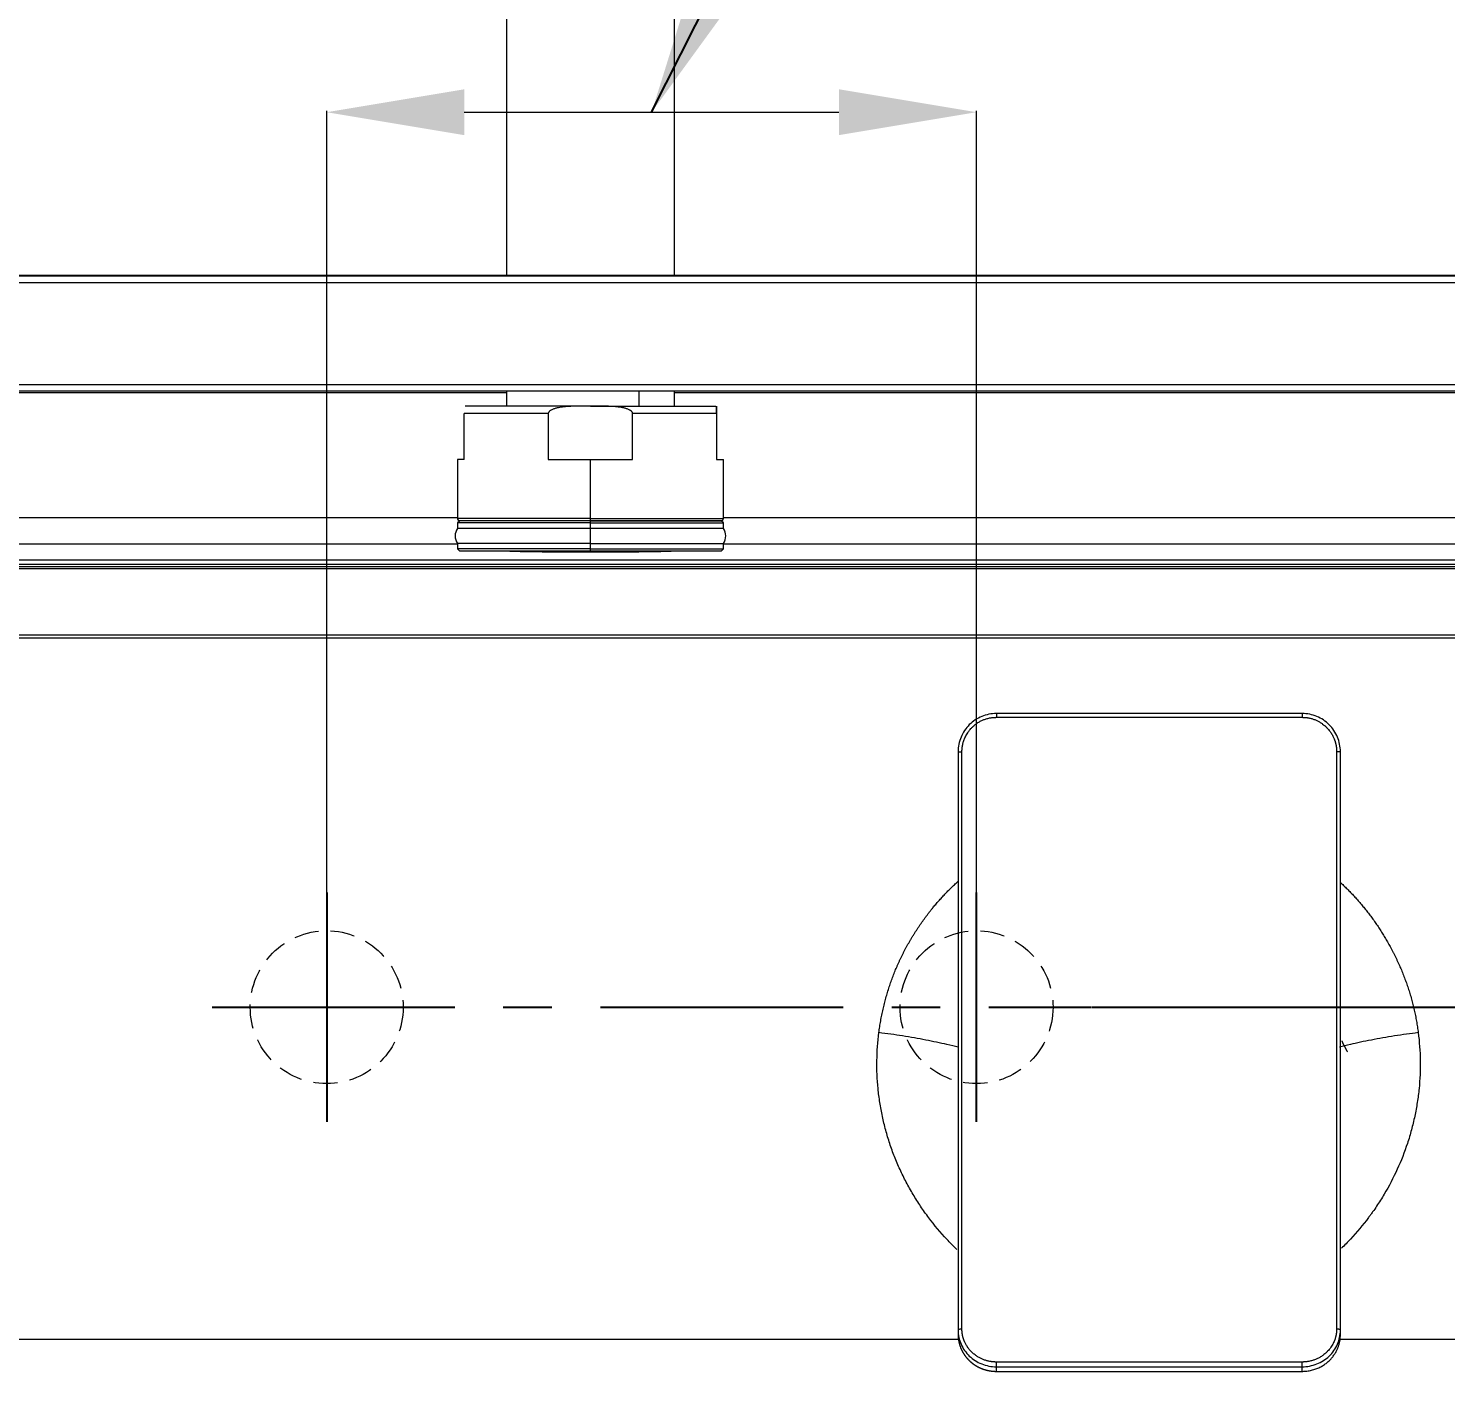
# Model space of a CAD drawing. Header units: millimetres. Extents: x 11618 to 13994, y -5897 to -2537.
# Drawn here: x 12257.8 to 12443.2, y -4799.1 to -4621.7 of the extents above; entities that cross this region are included whole.
import ezdxf

# ---------------------------------------------------------------- set-up
doc = ezdxf.new("R2010")
doc.units = ezdxf.units.MM
doc.linetypes.add('CENTERX2', pattern=[101.6, 63.5, -12.7, 12.7, -12.7])
doc.linetypes.add('HIDDEN2', pattern=[4.7625, 3.175, -1.5875])
doc.layers.add('CENTER', color=1, linetype='CENTERX2')
doc.layers.add('DIM', color=3, linetype='Continuous', lineweight=13)
doc.layers.add('HIDDEN', color=252, linetype='HIDDEN2', lineweight=13)
doc.styles.get("Standard").update_dxf_attribs({"font": 'arial.ttf'})
doc.dimstyles.get("Standard").update_dxf_attribs({"dimtxt": 0.18, "dimasz": 0.18, "dimexe": 0.18, "dimexo": 0.0625, "dimgap": 0.09, "dimtad": 0, "dimtih": 1, "dimtoh": 1, "dimdec": 1, "dimdsep": 46, "dimtxsty": 'Standard', "dimcen": 0.09, "dimadec": 0, "dimazin": 0, "dimtfac": 1, "dimtdec": 1, "dimtofl": 0, "dimtmove": 0, "dimatfit": 3, "dimfxl": 1, "dimtolj": 1, "dimtzin": 0, "dimarcsym": 0})

# ---------------------------------------------------------------- blocks, each defined once
blk = doc.blocks.new('*D7')
at = {"layer": 'Defpoints', "color": 0, "transparency": 16777216}
for p in [(12331.32, -3489.71), (12736.44, -5533.88), (12816.95, -5533.88)]:
    blk.add_point(p, dxfattribs=at)
at = {"layer": 'DIM', "color": 0, "lineweight": -2, "transparency": 16777216}
for p, q in [((12331.38, -3489.71), (12817.13, -3489.71)), ((12816.95, -3507.71), (12816.95, -4495)), ((12816.95, -5515.88), (12816.95, -4528.59)), ((12736.5, -5533.88), (12817.13, -5533.88))]:
    blk.add_line(p, q, dxfattribs=at)
at = {"layer": 'DIM', "color": 0, "transparency": 16777216}
for points in [[(12813.95, -3507.71), (12819.95, -3507.71), (12816.95, -3489.71)], [(12813.95, -5515.88), (12819.95, -5515.88), (12816.95, -5533.88)]]:
    blk.add_solid(points, dxfattribs=at)
at = {"layer": 'DIM', "color": 3, "transparency": 16777216, "insert": (12816.95, -4511.8), "char_height": 18, "attachment_point": 5}
blk.add_mtext('\\A1;(2280)', dxfattribs=at)
blk = doc.blocks.new('*D8')
at = {"layer": 'Defpoints', "color": 0, "transparency": 16777216}
for p in [(12588.61, -4523.68), (12074.03, -4682.27), (12588.61, -4682.27)]:
    blk.add_point(p, dxfattribs=at)
at = {"layer": 'DIM', "color": 0, "lineweight": -2, "transparency": 16777216}
for p, q in [((12074.03, -4682.21), (12074.03, -4523.5)), ((12092.03, -4523.68), (12257.19, -4523.68)), ((12570.61, -4523.68), (12306.88, -4523.68)), ((12588.61, -4682.21), (12588.61, -4523.5))]:
    blk.add_line(p, q, dxfattribs=at)
at = {"layer": 'DIM', "color": 0, "transparency": 16777216}
for points in [[(12092.03, -4520.68), (12092.03, -4526.68), (12074.03, -4523.68)], [(12570.61, -4520.68), (12570.61, -4526.68), (12588.61, -4523.68)]]:
    blk.add_solid(points, dxfattribs=at)
at = {"layer": 'DIM', "color": 0, "transparency": 16777216, "insert": (12282.04, -4523.68), "char_height": 18, "attachment_point": 5}
blk.add_mtext('\\A1;514', dxfattribs=at)
blk = doc.blocks.new('*D10')
at = {"layer": 'Defpoints', "color": 0, "transparency": 16777216}
for p in [(12514.32, -4580.02), (12148.32, -4678.24), (12514.32, -4678.24)]:
    blk.add_point(p, dxfattribs=at)
at = {"layer": 'DIM', "color": 0, "lineweight": -2, "transparency": 16777216}
for p, q in [((12148.32, -4678.18), (12148.32, -4579.84)), ((12166.32, -4580.02), (12256.07, -4580.02)), ((12496.32, -4580.02), (12305.82, -4580.02)), ((12514.32, -4678.18), (12514.32, -4579.84))]:
    blk.add_line(p, q, dxfattribs=at)
at = {"layer": 'DIM', "color": 0, "transparency": 16777216}
for points in [[(12166.32, -4577.02), (12166.32, -4583.02), (12148.32, -4580.02)], [(12496.32, -4577.02), (12496.32, -4583.02), (12514.32, -4580.02)]]:
    blk.add_solid(points, dxfattribs=at)
at = {"layer": 'DIM', "color": 0, "transparency": 16777216, "insert": (12280.95, -4580.02), "char_height": 18, "attachment_point": 5}
blk.add_mtext('\\A1;366', dxfattribs=at)
blk = doc.blocks.new('*D12')
at = {"layer": 'Defpoints', "color": 0, "transparency": 16777216}
for p in [(12396.82, -4749.74), (12656.95, -5533.88), (12678.73, -5533.88)]:
    blk.add_point(p, dxfattribs=at)
at = {"layer": 'DIM', "color": 0, "lineweight": -2, "transparency": 16777216}
for p, q in [((12396.88, -4749.74), (12657.13, -4749.74)), ((12656.95, -4767.74), (12656.95, -5127.62)), ((12656.95, -5515.88), (12656.95, -5156)), ((12678.67, -5533.88), (12656.77, -5533.88))]:
    blk.add_line(p, q, dxfattribs=at)
at = {"layer": 'DIM', "color": 0, "transparency": 16777216}
for points in [[(12653.95, -4767.74), (12659.95, -4767.74), (12656.95, -4749.74)], [(12653.95, -5515.88), (12659.95, -5515.88), (12656.95, -5533.88)]]:
    blk.add_solid(points, dxfattribs=at)
at = {"layer": 'DIM', "color": 3, "transparency": 16777216, "insert": (12656.95, -5141.81), "char_height": 18, "attachment_point": 5}
blk.add_mtext('\\A1;977.5', dxfattribs=at)

msp = doc.modelspace()

# ---------------------------------------------------------------- linework, layer by layer
at = {"linetype": 'Continuous', "lineweight": 18}
for p, q in [((12320.32, -4184.88), (12320.32, -4654)), ((12342.32, -4654), (12342.32, -4184.87)), ((12099.52, -4654), (12563.52, -4654)), ((12099.52, -4669.13), (12563.52, -4669.13)), ((12320.32, -4669.13), (12320.32, -4671.1)), ((12342.32, -4671.1), (12342.32, -4669.13)), ((12331.32, -4671.11), (12314.92, -4671.11)), ((12331.32, -4671.11), (12347.72, -4671.11)), ((12314.82, -4678.11), (12314.82, -4672.11)), ((12325.79, -4672.11), (12325.79, -4678.11)), ((12336.84, -4678.11), (12336.84, -4672.11)), ((12347.82, -4672.11), (12347.82, -4678.11)), ((12314.82, -4678.11), (12313.92, -4678.11)), ((12313.92, -4678.11), (12313.92, -4685.81)), ((12325.79, -4678.11), (12331.32, -4678.11)), ((12331.32, -4678.11), (12336.84, -4678.11)), ((12347.82, -4678.11), (12348.72, -4678.11)), ((12348.72, -4685.81), (12348.72, -4678.11)), ((12314.22, -4686.11), (12313.92, -4686.41)), ((12331.32, -4686.11), (12314.22, -4686.11)), ((12331.32, -4686.11), (12314.22, -4686.11)), ((12348.42, -4686.11), (12331.32, -4686.11)), ((12331.32, -4686.11), (12348.42, -4686.11)), ((12348.72, -4686.41), (12348.42, -4686.11)), ((12331.32, -4686.41), (12313.92, -4686.41)), ((12313.92, -4686.41), (12313.92, -4687.11)), ((12331.32, -4687.11), (12313.92, -4687.11)), ((12331.32, -4686.41), (12348.72, -4686.41)), ((12348.72, -4687.11), (12331.32, -4687.11)), ((12348.72, -4687.11), (12348.72, -4686.41)), ((12313.92, -4689.11), (12313.92, -4689.81)), ((12331.32, -4689.11), (12313.92, -4689.11)), ((12331.32, -4689.81), (12313.92, -4689.81)), ((12313.92, -4689.81), (12314.22, -4690.11)), ((12331.32, -4689.11), (12348.72, -4689.11)), ((12331.32, -4689.81), (12348.72, -4689.81)), ((12348.42, -4690.11), (12348.72, -4689.81)), ((12348.72, -4689.81), (12348.72, -4689.11)), ((12085.31, -4691.23), (12577.33, -4691.23)), ((12331.32, -4690.11), (12314.22, -4690.11)), ((12320.77, -4690.13), (12320.77, -4690.11)), ((12348.42, -4690.11), (12331.32, -4690.11)), ((12341.87, -4690.11), (12341.87, -4690.13)), ((12424.41, -4711.33), (12384.41, -4711.33)), ((12379.41, -4791.99), (12379.41, -4792.59)), ((12429.41, -4792.59), (12429.41, -4791.99)), ((12384.33, -4797.39), (12384.78, -4797.39)), ((12384.78, -4797.39), (12424.49, -4797.39))]:
    msp.add_line(p, q, dxfattribs=at)
at = {"linetype": 'Continuous', "lineweight": 13}
for p, q in [((12563.52, -4654.13), (12099.52, -4654.13)), ((12099.52, -4654.94), (12563.52, -4654.94)), ((12320.32, -4669.4), (12093.52, -4669.4)), ((12563.52, -4668.34), (12099.52, -4668.34)), ((12337.68, -4671.1), (12337.68, -4669.13)), ((12569.51, -4669.4), (12342.31, -4669.4)), ((12331.32, -4671.11), (12331.32, -4671.11)), ((12325.79, -4672.11), (12314.82, -4672.11)), ((12347.82, -4672.11), (12336.84, -4672.11)), ((12331.32, -4685.81), (12331.32, -4678.11)), ((12093.52, -4685.69), (12313.92, -4685.69)), ((12331.32, -4685.81), (12313.92, -4685.81)), ((12331.32, -4685.81), (12348.72, -4685.81)), ((12331.32, -4686.11), (12331.32, -4685.81)), ((12331.32, -4686.41), (12331.32, -4686.11)), ((12348.71, -4685.69), (12569.51, -4685.69)), ((12331.32, -4687.11), (12331.32, -4686.41)), ((12331.32, -4689.11), (12331.32, -4687.11)), ((12313.92, -4689.19), (12093.52, -4689.19)), ((12331.32, -4689.81), (12331.32, -4689.11)), ((12331.32, -4690.11), (12331.32, -4689.81)), ((12569.51, -4689.19), (12348.72, -4689.19)), ((12085.31, -4691.8), (12577.33, -4691.8)), ((12086.44, -4692.12), (12576.19, -4692.12)), ((12086.44, -4692.34), (12576.19, -4692.34)), ((12095.15, -4701.05), (12567.49, -4701.05)), ((12567.49, -4701.48), (12095.15, -4701.48)), ((12384.41, -4711.82), (12424.41, -4711.82)), ((12379.91, -4791.85), (12379.91, -4716.32)), ((12428.91, -4716.32), (12428.91, -4791.85)), ((12379.5, -4793.2), (12086.57, -4793.2)), ((12484.41, -4793.2), (12429.31, -4793.2)), ((12424.41, -4796.15), (12384.41, -4796.15)), ((12384.41, -4797.37), (12384.41, -4796.77)), ((12384.41, -4796.77), (12424.41, -4796.77)), ((12384.41, -4797.37), (12424.41, -4797.37)), ((12424.41, -4797.37), (12424.41, -4796.77))]:
    msp.add_line(p, q, dxfattribs=at)
at = {"linetype": 'Continuous', "lineweight": 18}
for centre, radius, start, end in [((12314.22, -4685.81), 0.3, 180, 270), ((12348.42, -4685.81), 0.3, 270, 0), ((12315.44, -4688.11), 1.82, 146.6015, 213.3985), ((12347.2, -4688.11), 1.82, 326.6015, 33.3985)]:
    msp.add_arc(centre, radius, start, end, dxfattribs=at)
for points, knots in [([(12331.32, -4671.11), (12331.08, -4671.11), (12330.83, -4671.12), (12330.35, -4671.12), (12330.1, -4671.12), (12329.62, -4671.13), (12329.37, -4671.13), (12328.89, -4671.15), (12328.64, -4671.16), (12328.28, -4671.18), (12328.16, -4671.19), (12327.91, -4671.21), (12327.79, -4671.23), (12327.55, -4671.26), (12327.43, -4671.27), (12327.19, -4671.31), (12327.07, -4671.34), (12326.89, -4671.38), (12326.84, -4671.39), (12326.72, -4671.43), (12326.66, -4671.44), (12326.54, -4671.48), (12326.49, -4671.5), (12326.37, -4671.54), (12326.32, -4671.57), (12326.21, -4671.62), (12326.15, -4671.65), (12326.08, -4671.7), (12326.05, -4671.72), (12326, -4671.75), (12325.98, -4671.77), (12325.94, -4671.81), (12325.92, -4671.84), (12325.88, -4671.88), (12325.86, -4671.91), (12325.84, -4671.95), (12325.83, -4671.96), (12325.82, -4671.98), (12325.82, -4671.99), (12325.81, -4672), (12325.81, -4672.01), (12325.8, -4672.05), (12325.79, -4672.08), (12325.79, -4672.11)], [0, 0, 0, 0, 0.125, 0.125, 0.25, 0.25, 0.375, 0.375, 0.5, 0.5, 0.5625, 0.5625, 0.625, 0.625, 0.6875, 0.6875, 0.75, 0.75, 0.78125, 0.78125, 0.8125, 0.8125, 0.84375, 0.84375, 0.875, 0.875, 0.90625, 0.90625, 0.921875, 0.921875, 0.9375, 0.9375, 0.953125, 0.953125, 0.96875, 0.96875, 0.976563, 0.976563, 0.980469, 0.980469, 0.984375, 0.984375, 1, 1, 1, 1]), ([(12336.84, -4672.11), (12336.84, -4672.08), (12336.84, -4672.05), (12336.82, -4672), (12336.82, -4671.99), (12336.81, -4671.96), (12336.8, -4671.95), (12336.78, -4671.92), (12336.78, -4671.91), (12336.76, -4671.88), (12336.75, -4671.87), (12336.72, -4671.83), (12336.7, -4671.81), (12336.65, -4671.77), (12336.63, -4671.75), (12336.59, -4671.72), (12336.58, -4671.71), (12336.55, -4671.7), (12336.54, -4671.69), (12336.48, -4671.65), (12336.42, -4671.62), (12336.31, -4671.56), (12336.26, -4671.54), (12336.14, -4671.5), (12336.08, -4671.48), (12335.97, -4671.44), (12335.91, -4671.42), (12335.79, -4671.39), (12335.73, -4671.38), (12335.55, -4671.34), (12335.43, -4671.31), (12335.2, -4671.27), (12335.08, -4671.26), (12334.84, -4671.23), (12334.71, -4671.21), (12334.47, -4671.19), (12334.35, -4671.18), (12333.99, -4671.16), (12333.75, -4671.15), (12333.26, -4671.13), (12333.02, -4671.13), (12332.53, -4671.12), (12332.29, -4671.12), (12331.8, -4671.12), (12331.56, -4671.11), (12331.32, -4671.11)], [0, 0, 0, 0, 0.015625, 0.015625, 0.023438, 0.023438, 0.03125, 0.03125, 0.039063, 0.039063, 0.046875, 0.046875, 0.0625, 0.0625, 0.078125, 0.078125, 0.085938, 0.085938, 0.09375, 0.09375, 0.125, 0.125, 0.15625, 0.15625, 0.1875, 0.1875, 0.21875, 0.21875, 0.25, 0.25, 0.3125, 0.3125, 0.375, 0.375, 0.4375, 0.4375, 0.5, 0.5, 0.625, 0.625, 0.75, 0.75, 0.875, 0.875, 1, 1, 1, 1]), ([(12347.82, -4672.11), (12347.82, -4672.08), (12347.82, -4672.05), (12347.82, -4672), (12347.82, -4671.99), (12347.82, -4671.96), (12347.82, -4671.95), (12347.82, -4671.92), (12347.82, -4671.91), (12347.82, -4671.88), (12347.82, -4671.87), (12347.82, -4671.83), (12347.82, -4671.81), (12347.82, -4671.77), (12347.82, -4671.75), (12347.82, -4671.72), (12347.82, -4671.71), (12347.82, -4671.7), (12347.82, -4671.69), (12347.82, -4671.65), (12347.82, -4671.62), (12347.82, -4671.56), (12347.82, -4671.54), (12347.82, -4671.5), (12347.82, -4671.48), (12347.82, -4671.44), (12347.82, -4671.42), (12347.82, -4671.39), (12347.82, -4671.38), (12347.82, -4671.34), (12347.82, -4671.31), (12347.82, -4671.27), (12347.82, -4671.26), (12347.82, -4671.23), (12347.82, -4671.21), (12347.82, -4671.19), (12347.82, -4671.18), (12347.82, -4671.16), (12347.82, -4671.15), (12347.82, -4671.13), (12347.82, -4671.13), (12347.82, -4671.12), (12347.82, -4671.12), (12347.82, -4671.12), (12347.82, -4671.11), (12347.82, -4671.11), (12347.82, -4671.12), (12347.82, -4671.12), (12347.82, -4671.12), (12347.82, -4671.13), (12347.82, -4671.13), (12347.82, -4671.15), (12347.82, -4671.16), (12347.82, -4671.18), (12347.82, -4671.19), (12347.82, -4671.22), (12347.82, -4671.23), (12347.82, -4671.26), (12347.82, -4671.27), (12347.82, -4671.32), (12347.82, -4671.34), (12347.82, -4671.38), (12347.82, -4671.39), (12347.82, -4671.43), (12347.82, -4671.44), (12347.82, -4671.48), (12347.82, -4671.5), (12347.82, -4671.54), (12347.82, -4671.57), (12347.82, -4671.61), (12347.82, -4671.62), (12347.82, -4671.65), (12347.82, -4671.67), (12347.82, -4671.7), (12347.82, -4671.72), (12347.82, -4671.75), (12347.82, -4671.77), (12347.82, -4671.81), (12347.82, -4671.84), (12347.82, -4671.87), (12347.82, -4671.88), (12347.82, -4671.91), (12347.82, -4671.93), (12347.82, -4671.96), (12347.82, -4671.98), (12347.82, -4671.99), (12347.82, -4672), (12347.82, -4672.01), (12347.82, -4672.05), (12347.82, -4672.08), (12347.82, -4672.11)], [0, 0, 0, 0, 0.007812, 0.007812, 0.011719, 0.011719, 0.015625, 0.015625, 0.019531, 0.019531, 0.023437, 0.023437, 0.03125, 0.03125, 0.039062, 0.039062, 0.042969, 0.042969, 0.046875, 0.046875, 0.0625, 0.0625, 0.078125, 0.078125, 0.09375, 0.09375, 0.109375, 0.109375, 0.125, 0.125, 0.15625, 0.15625, 0.1875, 0.1875, 0.21875, 0.21875, 0.25, 0.25, 0.3125, 0.3125, 0.375, 0.375, 0.4375, 0.4375, 0.5, 0.5, 0.5625, 0.5625, 0.625, 0.625, 0.6875, 0.6875, 0.75, 0.75, 0.78125, 0.78125, 0.8125, 0.8125, 0.84375, 0.84375, 0.875, 0.875, 0.890625, 0.890625, 0.90625, 0.90625, 0.921875, 0.921875, 0.9375, 0.9375, 0.945312, 0.945312, 0.953125, 0.953125, 0.960937, 0.960937, 0.96875, 0.96875, 0.976562, 0.976562, 0.980469, 0.980469, 0.984375, 0.988281, 0.988281, 0.990234, 0.990234, 0.992188, 0.992188, 1, 1, 1, 1]), ([(12379.91, -4716.32), (12379.91, -4716.31), (12379.91, -4716.28), (12379.91, -4716.25), (12379.91, -4716.22), (12379.91, -4716.18), (12379.91, -4716.15), (12379.92, -4716.12), (12379.92, -4716.08), (12379.92, -4716.05), (12379.92, -4716.02), (12379.92, -4715.98), (12379.93, -4715.95), (12379.93, -4715.92), (12379.93, -4715.88), (12379.94, -4715.85), (12379.94, -4715.82), (12379.94, -4715.78), (12379.95, -4715.75), (12379.95, -4715.72), (12379.96, -4715.69), (12379.96, -4715.65), (12379.97, -4715.62), (12379.97, -4715.59), (12379.98, -4715.55), (12379.98, -4715.52), (12379.99, -4715.49), (12380, -4715.44), (12380.02, -4715.36), (12380.04, -4715.23), (12380.09, -4715.06), (12380.16, -4714.85), (12380.24, -4714.62), (12380.36, -4714.37), (12380.49, -4714.1), (12380.67, -4713.82), (12380.87, -4713.54), (12381.06, -4713.32), (12381.21, -4713.16), (12381.37, -4713), (12381.59, -4712.81), (12381.85, -4712.62), (12382.1, -4712.46), (12382.3, -4712.35), (12382.49, -4712.25), (12382.68, -4712.17), (12382.88, -4712.09), (12383.09, -4712.02), (12383.31, -4711.96), (12383.52, -4711.91), (12383.72, -4711.88), (12383.9, -4711.85), (12384.05, -4711.84), (12384.17, -4711.83), (12384.28, -4711.83), (12384.35, -4711.83), (12384.39, -4711.82), (12384.41, -4711.82)], [0, 0, 0, 0, 0.004747, 0.009491, 0.014232, 0.018972, 0.023708, 0.028442, 0.033174, 0.037904, 0.042632, 0.047357, 0.05208, 0.056802, 0.061521, 0.066238, 0.070954, 0.075667, 0.080379, 0.085089, 0.089797, 0.094504, 0.099209, 0.103913, 0.108615, 0.113315, 0.118014, 0.122711, 0.134885, 0.153369, 0.178156, 0.209237, 0.246603, 0.284434, 0.326109, 0.371612, 0.428241, 0.470047, 0.497067, 0.521976, 0.563871, 0.622818, 0.656702, 0.689009, 0.719729, 0.748851, 0.778592, 0.809468, 0.841475, 0.874606, 0.90317, 0.928179, 0.949636, 0.967545, 0.981908, 0.992727, 1, 1, 1, 1]), ([(12424.41, -4711.82), (12424.42, -4711.82), (12424.45, -4711.82), (12424.48, -4711.83), (12424.51, -4711.83), (12424.55, -4711.83), (12424.58, -4711.83), (12424.61, -4711.83), (12424.65, -4711.83), (12424.68, -4711.83), (12424.71, -4711.84), (12424.75, -4711.84), (12424.78, -4711.84), (12424.81, -4711.84), (12424.85, -4711.85), (12424.88, -4711.85), (12424.91, -4711.85), (12424.95, -4711.86), (12424.98, -4711.86), (12425.01, -4711.87), (12425.05, -4711.87), (12425.08, -4711.87), (12425.11, -4711.88), (12425.15, -4711.89), (12425.18, -4711.89), (12425.21, -4711.9), (12425.24, -4711.9), (12425.33, -4711.92), (12425.47, -4711.95), (12425.67, -4712), (12425.86, -4712.06), (12426.11, -4712.15), (12426.41, -4712.29), (12426.76, -4712.48), (12427.06, -4712.68), (12427.3, -4712.87), (12427.46, -4713.01), (12427.57, -4713.12), (12427.66, -4713.21), (12427.79, -4713.35), (12427.98, -4713.57), (12428.16, -4713.82), (12428.31, -4714.07), (12428.42, -4714.27), (12428.51, -4714.46), (12428.57, -4714.59), (12428.6, -4714.66), (12428.61, -4714.69), (12428.61, -4714.71), (12428.62, -4714.74), (12428.63, -4714.77), (12428.64, -4714.79), (12428.65, -4714.82), (12428.67, -4714.85), (12428.68, -4714.88), (12428.69, -4714.91), (12428.7, -4714.95), (12428.71, -4714.98), (12428.72, -4715.01), (12428.73, -4715.05), (12428.74, -4715.08), (12428.75, -4715.12), (12428.76, -4715.16), (12428.77, -4715.2), (12428.78, -4715.24), (12428.79, -4715.28), (12428.8, -4715.32), (12428.81, -4715.37), (12428.82, -4715.41), (12428.83, -4715.46), (12428.84, -4715.5), (12428.85, -4715.55), (12428.85, -4715.6), (12428.86, -4715.65), (12428.87, -4715.7), (12428.88, -4715.75), (12428.88, -4715.8), (12428.89, -4715.85), (12428.89, -4715.91), (12428.9, -4715.96), (12428.9, -4716.02), (12428.91, -4716.08), (12428.91, -4716.14), (12428.91, -4716.2), (12428.91, -4716.26), (12428.91, -4716.3), (12428.91, -4716.32)], [0, 0, 0, 0, 0.004757, 0.009511, 0.014264, 0.019015, 0.023765, 0.028512, 0.033259, 0.038004, 0.042747, 0.047489, 0.05223, 0.056969, 0.061707, 0.066444, 0.07118, 0.075915, 0.080649, 0.085382, 0.090113, 0.094844, 0.099574, 0.104303, 0.109031, 0.113759, 0.118486, 0.123211, 0.151374, 0.179744, 0.208323, 0.237109, 0.291908, 0.351445, 0.404814, 0.447062, 0.478231, 0.49834, 0.509473, 0.535682, 0.576987, 0.633435, 0.667535, 0.69947, 0.72923, 0.756808, 0.760299, 0.763924, 0.767682, 0.771572, 0.775596, 0.779753, 0.784043, 0.788465, 0.793021, 0.797709, 0.802531, 0.807485, 0.812572, 0.817792, 0.823144, 0.82863, 0.834247, 0.839998, 0.845881, 0.851897, 0.858045, 0.864325, 0.870738, 0.877284, 0.883961, 0.890771, 0.897713, 0.904787, 0.911994, 0.919332, 0.926803, 0.934406, 0.942142, 0.950009, 0.958009, 0.966142, 0.974407, 0.982805, 0.991336, 1, 1, 1, 1]), ([(12379.26, -4781.45), (12378.81, -4781.01), (12378.36, -4780.56), (12377.1, -4779.2), (12376.31, -4778.26), (12375.2, -4776.79), (12374.85, -4776.29), (12374.17, -4775.27), (12373.84, -4774.76), (12373.21, -4773.7), (12372.76, -4772.9), (12372.34, -4772.08), (12372.07, -4771.53), (12371.94, -4771.26), (12371.56, -4770.42), (12371.2, -4769.57), (12370.87, -4768.72), (12370.66, -4768.14), (12370.56, -4767.86), (12370.28, -4766.99), (12370.1, -4766.4), (12369.78, -4765.22), (12369.63, -4764.62), (12369.38, -4763.42), (12369.27, -4762.81), (12369.08, -4761.6), (12369, -4761), (12368.7, -4757.95), (12368.74, -4755.51), (12369.05, -4753.07)], [0, 0, 0, 0, 0.060481, 0.060481, 0.177921, 0.177921, 0.236641, 0.236641, 0.295361, 0.295361, 0.354081, 0.383441, 0.383441, 0.412801, 0.412801, 0.471521, 0.500881, 0.500881, 0.530241, 0.530241, 0.588961, 0.588961, 0.647681, 0.647681, 0.7064, 0.7064, 0.76512, 0.76512, 1, 1, 1, 1]), ([(12439.59, -4753.07), (12439.74, -4754.29), (12439.83, -4755.51), (12439.87, -4757.94), (12439.82, -4759.16), (12439.64, -4760.98), (12439.56, -4761.58), (12439.37, -4762.79), (12439.26, -4763.4), (12439, -4764.6), (12438.79, -4765.5), (12438.54, -4766.38), (12438.36, -4766.97), (12438.27, -4767.26), (12437.79, -4768.7), (12437.35, -4769.83), (12436.33, -4772.06), (12435.76, -4773.15), (12434.82, -4774.73), (12434.33, -4775.51), (12433.72, -4776.39), (12433.45, -4776.77), (12433.27, -4777.01), (12433.17, -4777.14), (12432.35, -4778.24), (12431.56, -4779.18), (12430.34, -4780.48), (12429.95, -4780.88), (12429.55, -4781.28)], [0, 0, 0, 0, 0.118224, 0.118224, 0.236449, 0.236449, 0.295561, 0.295561, 0.354673, 0.354673, 0.413785, 0.443341, 0.443341, 0.472897, 0.472897, 0.591121, 0.591121, 0.709346, 0.709346, 0.768458, 0.798014, 0.812792, 0.812792, 0.82757, 0.82757, 0.945794, 0.945794, 1, 1, 1, 1]), ([(12384.41, -4796.15), (12384.4, -4796.15), (12384.38, -4796.15), (12384.34, -4796.15), (12384.31, -4796.15), (12384.28, -4796.15), (12384.24, -4796.15), (12384.21, -4796.14), (12384.18, -4796.14), (12384.14, -4796.14), (12384.11, -4796.14), (12384.08, -4796.14), (12384.04, -4796.13), (12384.01, -4796.13), (12383.98, -4796.13), (12383.94, -4796.12), (12383.91, -4796.12), (12383.88, -4796.12), (12383.84, -4796.11), (12383.81, -4796.11), (12383.78, -4796.11), (12383.74, -4796.1), (12383.71, -4796.1), (12383.68, -4796.09), (12383.65, -4796.09), (12383.61, -4796.08), (12383.58, -4796.07), (12383.49, -4796.06), (12383.35, -4796.03), (12383.16, -4795.98), (12382.97, -4795.92), (12382.72, -4795.84), (12382.41, -4795.71), (12382.06, -4795.52), (12381.76, -4795.33), (12381.52, -4795.15), (12381.36, -4795.01), (12381.25, -4794.91), (12381.16, -4794.82), (12381.03, -4794.69), (12380.84, -4794.48), (12380.66, -4794.24), (12380.51, -4794), (12380.41, -4793.81), (12380.31, -4793.63), (12380.26, -4793.5), (12380.23, -4793.43), (12380.22, -4793.41), (12380.21, -4793.39), (12380.2, -4793.36), (12380.19, -4793.34), (12380.18, -4793.31), (12380.17, -4793.28), (12380.16, -4793.25), (12380.15, -4793.22), (12380.14, -4793.19), (12380.13, -4793.16), (12380.12, -4793.13), (12380.11, -4793.1), (12380.1, -4793.06), (12380.08, -4793.03), (12380.07, -4792.99), (12380.06, -4792.96), (12380.05, -4792.92), (12380.04, -4792.88), (12380.03, -4792.84), (12380.02, -4792.8), (12380.01, -4792.76), (12380, -4792.72), (12380, -4792.67), (12379.99, -4792.63), (12379.98, -4792.58), (12379.97, -4792.54), (12379.96, -4792.49), (12379.95, -4792.44), (12379.95, -4792.39), (12379.94, -4792.34), (12379.94, -4792.29), (12379.93, -4792.24), (12379.93, -4792.19), (12379.92, -4792.13), (12379.92, -4792.08), (12379.91, -4792.02), (12379.91, -4791.96), (12379.91, -4791.91), (12379.91, -4791.87), (12379.91, -4791.85)], [0, 0, 0, 0, 0.004757, 0.009511, 0.014264, 0.019015, 0.023765, 0.028512, 0.033259, 0.038004, 0.042747, 0.047489, 0.05223, 0.056969, 0.061707, 0.066444, 0.07118, 0.075915, 0.080649, 0.085382, 0.090113, 0.094844, 0.099574, 0.104303, 0.109031, 0.113759, 0.118486, 0.123211, 0.151374, 0.179744, 0.208322, 0.237109, 0.291908, 0.351445, 0.404814, 0.447062, 0.478231, 0.49834, 0.509473, 0.535682, 0.576987, 0.633435, 0.667535, 0.69947, 0.72923, 0.756808, 0.760299, 0.763924, 0.767682, 0.771572, 0.775596, 0.779753, 0.784043, 0.788465, 0.793021, 0.797709, 0.802531, 0.807485, 0.812572, 0.817792, 0.823145, 0.82863, 0.834248, 0.839998, 0.845881, 0.851897, 0.858045, 0.864326, 0.870739, 0.877284, 0.883961, 0.890771, 0.897713, 0.904787, 0.911994, 0.919333, 0.926803, 0.934406, 0.942142, 0.950009, 0.958009, 0.966142, 0.974407, 0.982805, 0.991336, 1, 1, 1, 1]), ([(12428.91, -4791.85), (12428.91, -4791.86), (12428.91, -4791.88), (12428.91, -4791.91), (12428.91, -4791.94), (12428.91, -4791.98), (12428.91, -4792.01), (12428.91, -4792.04), (12428.91, -4792.07), (12428.9, -4792.11), (12428.9, -4792.14), (12428.9, -4792.17), (12428.9, -4792.2), (12428.89, -4792.23), (12428.89, -4792.26), (12428.89, -4792.3), (12428.88, -4792.33), (12428.88, -4792.36), (12428.88, -4792.39), (12428.87, -4792.42), (12428.87, -4792.45), (12428.86, -4792.49), (12428.86, -4792.52), (12428.85, -4792.55), (12428.85, -4792.58), (12428.84, -4792.61), (12428.83, -4792.64), (12428.83, -4792.69), (12428.81, -4792.77), (12428.78, -4792.89), (12428.73, -4793.05), (12428.67, -4793.25), (12428.58, -4793.48), (12428.47, -4793.72), (12428.33, -4793.97), (12428.16, -4794.25), (12427.96, -4794.51), (12427.76, -4794.72), (12427.61, -4794.88), (12427.45, -4795.02), (12427.23, -4795.21), (12426.97, -4795.39), (12426.73, -4795.54), (12426.53, -4795.65), (12426.33, -4795.74), (12426.14, -4795.82), (12425.94, -4795.89), (12425.74, -4795.96), (12425.52, -4796.02), (12425.3, -4796.06), (12425.1, -4796.1), (12424.93, -4796.12), (12424.78, -4796.13), (12424.65, -4796.14), (12424.55, -4796.15), (12424.47, -4796.15), (12424.43, -4796.15), (12424.41, -4796.15)], [0, 0, 0, 0, 0.004747, 0.009491, 0.014232, 0.018972, 0.023708, 0.028442, 0.033174, 0.037904, 0.042632, 0.047357, 0.05208, 0.056802, 0.061521, 0.066238, 0.070954, 0.075667, 0.080379, 0.085089, 0.089797, 0.094504, 0.099209, 0.103913, 0.108615, 0.113315, 0.118014, 0.122711, 0.134885, 0.153369, 0.178156, 0.209237, 0.246603, 0.284434, 0.326109, 0.371612, 0.428241, 0.470048, 0.497067, 0.521976, 0.563871, 0.622818, 0.656702, 0.689009, 0.719729, 0.748851, 0.778592, 0.809469, 0.841475, 0.874606, 0.90317, 0.928179, 0.949636, 0.967545, 0.981908, 0.992727, 1, 1, 1, 1]), ([(12379.41, -4792.59), (12379.41, -4792.6), (12379.41, -4792.62), (12379.41, -4792.65), (12379.41, -4792.69), (12379.41, -4792.72), (12379.41, -4792.75), (12379.42, -4792.79), (12379.42, -4792.82), (12379.42, -4792.85), (12379.42, -4792.89), (12379.42, -4792.92), (12379.43, -4792.96), (12379.43, -4792.99), (12379.43, -4793.03), (12379.44, -4793.06), (12379.44, -4793.1), (12379.44, -4793.13), (12379.45, -4793.17), (12379.45, -4793.2), (12379.46, -4793.24), (12379.46, -4793.27), (12379.47, -4793.31), (12379.47, -4793.35), (12379.48, -4793.38), (12379.49, -4793.42), (12379.49, -4793.46), (12379.5, -4793.49), (12379.51, -4793.53), (12379.52, -4793.57), (12379.53, -4793.6), (12379.53, -4793.64), (12379.54, -4793.68), (12379.55, -4793.71), (12379.56, -4793.75), (12379.57, -4793.79), (12379.58, -4793.83), (12379.59, -4793.86), (12379.6, -4793.9), (12379.61, -4793.94), (12379.63, -4793.98), (12379.64, -4794.01), (12379.65, -4794.05), (12379.66, -4794.09), (12379.68, -4794.13), (12379.69, -4794.17), (12379.71, -4794.2), (12379.72, -4794.24), (12379.73, -4794.28), (12379.75, -4794.32), (12379.77, -4794.36), (12379.78, -4794.4), (12379.8, -4794.43), (12379.82, -4794.47), (12379.83, -4794.51), (12379.85, -4794.55), (12379.87, -4794.59), (12379.89, -4794.63), (12379.91, -4794.66), (12379.93, -4794.7), (12379.95, -4794.74), (12379.97, -4794.78), (12379.99, -4794.82), (12380.01, -4794.86), (12380.03, -4794.89), (12380.05, -4794.93), (12380.07, -4794.97), (12380.1, -4795.01), (12380.12, -4795.05), (12380.15, -4795.08), (12380.17, -4795.12), (12380.19, -4795.16), (12380.22, -4795.2), (12380.25, -4795.24), (12380.27, -4795.27), (12380.3, -4795.31), (12380.33, -4795.35), (12380.35, -4795.39), (12380.38, -4795.42), (12380.41, -4795.46), (12380.44, -4795.5), (12380.47, -4795.53), (12380.5, -4795.57), (12380.53, -4795.61), (12380.56, -4795.64), (12380.59, -4795.68), (12380.63, -4795.71), (12380.66, -4795.75), (12380.69, -4795.79), (12380.73, -4795.82), (12380.76, -4795.86), (12380.79, -4795.89), (12380.83, -4795.93), (12380.87, -4795.96), (12380.9, -4796), (12380.94, -4796.03), (12380.98, -4796.06), (12381.01, -4796.1), (12381.05, -4796.13), (12381.09, -4796.16), (12381.13, -4796.2), (12381.17, -4796.23), (12381.21, -4796.26), (12381.25, -4796.29), (12381.29, -4796.33), (12381.33, -4796.36), (12381.37, -4796.39), (12381.42, -4796.42), (12381.46, -4796.45), (12381.5, -4796.48), (12381.55, -4796.51), (12381.59, -4796.54), (12381.64, -4796.57), (12381.68, -4796.6), (12381.73, -4796.62), (12381.77, -4796.65), (12381.82, -4796.68), (12381.87, -4796.71), (12381.92, -4796.73), (12381.96, -4796.76), (12382.01, -4796.79), (12382.06, -4796.81), (12382.11, -4796.84), (12382.16, -4796.86), (12382.21, -4796.88), (12382.26, -4796.91), (12382.31, -4796.93), (12382.37, -4796.95), (12382.42, -4796.98), (12382.47, -4797), (12382.52, -4797.02), (12382.58, -4797.04), (12382.63, -4797.06), (12382.69, -4797.08), (12382.74, -4797.1), (12382.8, -4797.12), (12382.85, -4797.13), (12382.91, -4797.15), (12382.96, -4797.17), (12383.02, -4797.18), (12383.08, -4797.2), (12383.13, -4797.21), (12383.19, -4797.23), (12383.25, -4797.24), (12383.31, -4797.25), (12383.37, -4797.27), (12383.43, -4797.28), (12383.49, -4797.29), (12383.55, -4797.3), (12383.61, -4797.31), (12383.67, -4797.32), (12383.73, -4797.33), (12383.79, -4797.33), (12383.85, -4797.34), (12383.91, -4797.35), (12383.97, -4797.35), (12384.04, -4797.36), (12384.1, -4797.36), (12384.16, -4797.37), (12384.22, -4797.37), (12384.29, -4797.37), (12384.35, -4797.37), (12384.39, -4797.37), (12384.41, -4797.37)], [0, 0, 0, 0, 0.004361, 0.008746, 0.013153, 0.017584, 0.022037, 0.026514, 0.031014, 0.035537, 0.040084, 0.044653, 0.049245, 0.053861, 0.0585, 0.063161, 0.067846, 0.072554, 0.077286, 0.08204, 0.086817, 0.091618, 0.096442, 0.101288, 0.106158, 0.111051, 0.115967, 0.120907, 0.125869, 0.130855, 0.135863, 0.140895, 0.14595, 0.151028, 0.156129, 0.161253, 0.166401, 0.171571, 0.176765, 0.181982, 0.187221, 0.192484, 0.197771, 0.20308, 0.208412, 0.213768, 0.219146, 0.224548, 0.229973, 0.235421, 0.240892, 0.246386, 0.251904, 0.257444, 0.263008, 0.268595, 0.274204, 0.279837, 0.285494, 0.291173, 0.296875, 0.302601, 0.308349, 0.314121, 0.319916, 0.325734, 0.331575, 0.337439, 0.343327, 0.349237, 0.355171, 0.361127, 0.367107, 0.37311, 0.379136, 0.385186, 0.391258, 0.397353, 0.403472, 0.409614, 0.415779, 0.421967, 0.428178, 0.434412, 0.440669, 0.44695, 0.453254, 0.45958, 0.46593, 0.472303, 0.478699, 0.485119, 0.491561, 0.498027, 0.504515, 0.511027, 0.517562, 0.52412, 0.530701, 0.537305, 0.543933, 0.550583, 0.557257, 0.563954, 0.570674, 0.577417, 0.584183, 0.590972, 0.597785, 0.60462, 0.611479, 0.618361, 0.625266, 0.632194, 0.639145, 0.646119, 0.653117, 0.660137, 0.667181, 0.674248, 0.681338, 0.688451, 0.695587, 0.702746, 0.709929, 0.717134, 0.724363, 0.731615, 0.73889, 0.746188, 0.753509, 0.760853, 0.768221, 0.775612, 0.783025, 0.790462, 0.797922, 0.805405, 0.812911, 0.820441, 0.827993, 0.835569, 0.843168, 0.85079, 0.858435, 0.866103, 0.873794, 0.881509, 0.889246, 0.897007, 0.904791, 0.912597, 0.920427, 0.928281, 0.936157, 0.944056, 0.951979, 0.959925, 0.967893, 0.975885, 0.9839, 0.991939, 1, 1, 1, 1]), ([(12424.41, -4797.37), (12424.62, -4797.37), (12424.83, -4797.36), (12425.24, -4797.31), (12425.44, -4797.27), (12425.83, -4797.18), (12426.02, -4797.12), (12426.38, -4796.99), (12426.56, -4796.91), (12426.89, -4796.75), (12427.05, -4796.66), (12427.35, -4796.46), (12427.5, -4796.36), (12427.77, -4796.14), (12427.89, -4796.03), (12428.13, -4795.79), (12428.24, -4795.67), (12428.44, -4795.43), (12428.53, -4795.3), (12428.7, -4795.05), (12428.78, -4794.92), (12428.92, -4794.66), (12428.98, -4794.54), (12429.09, -4794.28), (12429.14, -4794.15), (12429.22, -4793.9), (12429.26, -4793.77), (12429.32, -4793.52), (12429.34, -4793.4), (12429.4, -4793.04), (12429.41, -4792.81), (12429.41, -4792.59)], [0, 0, 0, 0, 0.0625, 0.0625, 0.125, 0.125, 0.1875, 0.1875, 0.25, 0.25, 0.3125, 0.3125, 0.375, 0.375, 0.4375, 0.4375, 0.5, 0.5, 0.5625, 0.5625, 0.625, 0.625, 0.6875, 0.6875, 0.75, 0.75, 0.8125, 0.8125, 0.875, 0.875, 1, 1, 1, 1])]:
    msp.add_open_spline(points, degree=3, knots=knots, dxfattribs=at)
for points, weights in [([(12341.87, -4690.13), (12336.68, -4690.29), (12325.96, -4690.29), (12320.77, -4690.13)], [1, 0.655497295496, 0.655497295496, 1]), ([(12379.41, -4716.33), (12379.41, -4741.99), (12379.41, -4767.36), (12379.41, -4791.99)], [1, 0.993999126829, 0.993999126829, 1]), ([(12429.41, -4791.99), (12429.41, -4767.36), (12429.41, -4741.99), (12429.41, -4716.33)], [1, 0.993999126829, 0.993999126829, 1])]:
    msp.add_rational_spline(points, weights, degree=3, dxfattribs=at)
for points, degree in [([(12384.41, -4711.33), (12383.76, -4711.33), (12382.45, -4711.6), (12380.78, -4712.69), (12379.68, -4714.36), (12379.41, -4715.67), (12379.41, -4716.33)], 3), ([(12429.41, -4716.33), (12429.41, -4715.67), (12429.14, -4714.37), (12428.04, -4712.7), (12426.38, -4711.6), (12425.07, -4711.33), (12424.41, -4711.33)], 3), ([(12429.58, -4754.16), (12429.95, -4754.87), (12430.32, -4755.59)], 2), ([(12384.41, -4797.39), (12384.41, -4797.39), (12384.41, -4797.39), (12384.41, -4797.37)], 3)]:
    msp.add_open_spline(points, degree=degree, dxfattribs=at)
at = {"linetype": 'Continuous', "lineweight": 13}
for points, degree, knots in [([(12384.41, -4711.33), (12384.41, -4711.33), (12384.41, -4711.33), (12384.41, -4711.34), (12384.41, -4711.35), (12384.41, -4711.38), (12384.41, -4711.39), (12384.41, -4711.43), (12384.41, -4711.45), (12384.41, -4711.49), (12384.41, -4711.52), (12384.41, -4711.57), (12384.41, -4711.6), (12384.41, -4711.66), (12384.41, -4711.7), (12384.41, -4711.76), (12384.41, -4711.79), (12384.41, -4711.82)], 3, [0, 0, 0, 0, 0.125, 0.125, 0.25, 0.25, 0.375, 0.375, 0.5, 0.5, 0.625, 0.625, 0.75, 0.75, 0.875, 0.875, 1, 1, 1, 1]), ([(12424.41, -4711.33), (12424.41, -4711.33), (12424.41, -4711.35), (12424.41, -4711.46), (12424.41, -4711.64), (12424.41, -4711.77), (12424.41, -4711.82)], 3, [0, 0, 0, 0, 0.250301, 0.500614, 0.750926, 1, 1, 1, 1]), ([(12379.41, -4716.33), (12379.41, -4716.32), (12379.43, -4716.32), (12379.55, -4716.32), (12379.73, -4716.32), (12379.85, -4716.32), (12379.91, -4716.32)], 3, [0, 0, 0, 0, 0.25031, 0.500619, 0.750929, 1, 1, 1, 1]), ([(12429.41, -4716.33), (12429.41, -4716.33), (12429.41, -4716.32), (12429.4, -4716.32), (12429.39, -4716.32), (12429.36, -4716.32), (12429.35, -4716.32), (12429.31, -4716.32), (12429.29, -4716.32), (12429.24, -4716.32), (12429.22, -4716.32), (12429.16, -4716.32), (12429.13, -4716.32), (12429.07, -4716.32), (12429.04, -4716.32), (12428.98, -4716.32), (12428.94, -4716.32), (12428.91, -4716.32)], 3, [0, 0, 0, 0, 0.125, 0.125, 0.25, 0.25, 0.375, 0.375, 0.5, 0.5, 0.625, 0.625, 0.75, 0.75, 0.875, 0.875, 1, 1, 1, 1]), ([(12369.05, -4753.07), (12369.44, -4750.03), (12370.38, -4747.15), (12371.31, -4744.31), (12372.75, -4741.69), (12374.19, -4739.09), (12376.1, -4736.75), (12377.61, -4734.91), (12379.35, -4733.32)], 2, [0, 0, 0, 0.264114, 0.264114, 0.528227, 0.528227, 0.792341, 0.792341, 1, 1, 1]), ([(12429.48, -4733.49), (12433.32, -4737.06), (12435.89, -4741.78), (12437.35, -4744.44), (12438.27, -4747.25), (12439.2, -4750.08), (12439.59, -4753.07)], 2, [0, 0, 0, 0.468474, 0.468474, 0.734237, 0.734237, 1, 1, 1]), ([(12379.42, -4754.99), (12378.96, -4754.87), (12377.66, -4754.54), (12375.22, -4754.03), (12372.16, -4753.49), (12370.07, -4753.2), (12369.05, -4753.07)], 3, [0, 0, 0, 0, 0.172176, 0.448138, 0.7241, 1, 1, 1, 1]), ([(12439.59, -4753.07), (12438.57, -4753.2), (12436.48, -4753.49), (12433.41, -4754.03), (12431.02, -4754.53), (12429.75, -4754.85), (12429.31, -4754.96)], 3, [0, 0, 0, 0, 0.279111, 0.558283, 0.837456, 1, 1, 1, 1]), ([(12379.91, -4791.85), (12379.85, -4791.85), (12379.73, -4791.85), (12379.55, -4791.89), (12379.43, -4791.94), (12379.41, -4791.97), (12379.41, -4791.99)], 3, [0, 0, 0, 0, 0.250003, 0.500005, 0.750008, 1, 1, 1, 1]), ([(12384.41, -4796.77), (12384.41, -4796.76), (12384.41, -4796.7), (12384.41, -4796.54), (12384.41, -4796.39), (12384.41, -4796.31), (12384.41, -4796.3)], 3, [0, 0, 0, 0, 0.313436, 0.626887, 0.940337, 1, 1, 1, 1]), ([(12424.41, -4796.77), (12424.41, -4796.76), (12424.41, -4796.73), (12424.41, -4796.67), (12424.41, -4796.64), (12424.41, -4796.55), (12424.41, -4796.5), (12424.41, -4796.4), (12424.41, -4796.35), (12424.41, -4796.3)], 3, [0, 0, 0, 0, 0.25, 0.25, 0.5, 0.5, 0.75, 0.75, 1, 1, 1, 1])]:
    msp.add_open_spline(points, degree=degree, knots=knots, dxfattribs=at)
for points in [[(12379.41, -4791.99), (12379.41, -4792.62), (12379.68, -4793.87), (12380.78, -4795.46), (12382.44, -4796.51), (12383.75, -4796.77), (12384.41, -4796.77)], [(12424.41, -4796.77), (12425.07, -4796.77), (12426.37, -4796.52), (12428.04, -4795.47), (12429.14, -4793.87), (12429.41, -4792.62), (12429.41, -4791.99)], [(12429.41, -4791.99), (12429.41, -4791.97), (12429.39, -4791.94), (12429.28, -4791.89), (12429.1, -4791.85), (12428.97, -4791.85), (12428.91, -4791.85)], [(12384.41, -4796.3), (12384.41, -4796.24), (12384.41, -4796.19), (12384.41, -4796.15)], [(12424.41, -4796.3), (12424.41, -4796.25), (12424.41, -4796.2), (12424.41, -4796.15)]]:
    msp.add_open_spline(points, degree=3, dxfattribs=at)
at = {"layer": 'CENTER', "ltscale": 0.5}
for p, q in [((12296.82, -4734.74), (12296.82, -4764.74)), ((12381.82, -4764.74), (12381.82, -4734.74)), ((12281.82, -4749.74), (12396.82, -4749.74))]:
    msp.add_line(p, q, dxfattribs=at)
at = {"layer": 'DIM', "color": 3}
for p, q in [((12296.82, -4734.68), (12296.82, -4632.5)), ((12381.82, -4734.68), (12381.82, -4632.5)), ((12314.82, -4632.68), (12363.82, -4632.68))]:
    msp.add_line(p, q, dxfattribs=at)
for points in [[(12314.82, -4629.68), (12314.82, -4635.68), (12296.82, -4632.68)], [(12363.82, -4629.68), (12363.82, -4635.68), (12381.82, -4632.68)]]:
    msp.add_solid(points, dxfattribs=at)
at = {"layer": 'HIDDEN', "color": 8, "linetype": 'HIDDEN2'}
for centre in [(12296.82, -4749.74), (12381.82, -4749.74)]:
    msp.add_circle(centre, 10, dxfattribs=at)

# ---------------------------------------------------------------- dimensions: what is measured, and where the dimension line sits
at = {"layer": 'DIM', "color": 3}
for base, p1, p2, text, picture, middle in [((12816.95, -5533.88), (12331.32, -3489.71), (12736.44, -5533.88), '(2280)', '*D7', (12816.95, -4511.8)), ((12656.95, -5533.88), (12396.82, -4749.74), (12678.73, -5533.88), '977.5', '*D12', (12656.95, -5141.81))]:
    dim = msp.add_linear_dim(base=base, p1=p1, p2=p2, angle=90, text=text, dimstyle='Standard', override={"dimtxt": 18, "dimasz": 18, "dimgap": 5, "dimclrt": 3}, dxfattribs=at)
    dim.commit()
    dim.dimension.update_dxf_attribs({"geometry": picture, "text_midpoint": middle})
dim = msp.add_linear_dim(base=(12588.61, -4523.68), p1=(12074.03, -4682.27), p2=(12588.61, -4682.27), text='514', dimstyle='Standard', override={"dimtxt": 18, "dimasz": 18, "dimgap": 5}, dxfattribs=at)
dim.commit()
dim.dimension.update_dxf_attribs({"geometry": '*D8', "text_midpoint": (12282.04, -4523.68), "dimtype": 160})
dim = msp.add_linear_dim(base=(12514.32, -4580.02), p1=(12148.32, -4678.24), p2=(12514.32, -4678.24), dimstyle='Standard', override={"dimtxt": 18, "dimasz": 18, "dimgap": 5}, dxfattribs=at)
dim.commit()
dim.dimension.update_dxf_attribs({"geometry": '*D10', "text_midpoint": (12280.95, -4580.02), "dimtype": 160})

# ---------------------------------------------------------------- leaders
msp.add_leader([(12339.32, -4632.68), (12421.49, -4469.17), (12676.7, -4469.17)], dimstyle='Standard', override={"dimtxt": 18, "dimasz": 18, "dimgap": 5}, dxfattribs=at)

doc.saveas('drawing.dxf')
